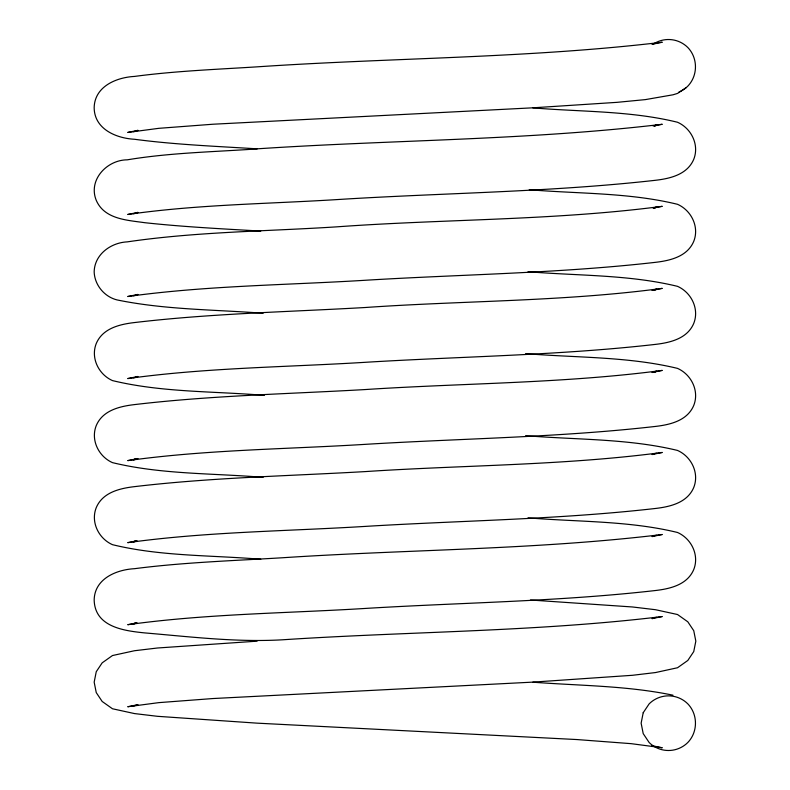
<?xml version="1.0" encoding="UTF-8"?>
<svg xmlns="http://www.w3.org/2000/svg" width="790" height="790" viewBox="0 0 790 790"><rect width="100%" height="100%" fill="white"/><g stroke="black" fill="none" stroke-linecap="round" stroke-linejoin="round"><path stroke-width="1.19" d="M686.312 87.512L677.524 93.427L672.991 94.8L645.371 99.609L617.01 102.345L532.875 107.815L212.974 124.228L158.81 128.326L127.763 132.434L137.983 130.35L133.55 131.723M135.505 458.585L133.55 459.899L137.983 458.526L127.763 460.61C207.207 449.589 287.738 449.204 367.706 444.197C463.612 438.43 559.982 437.324 655.502 426.422C670.305 424.704 687.32 420.675 693.748 405.448C699.496 391.01 691.388 374.519 677.524 368.387C627.922 356.389 576.206 357.84 525.607 353.614M654.495 126.311L656.451 124.988L653.123 126.015M135.505 540.627L133.55 541.94L136.877 540.913M654.495 208.353L656.451 207.039L653.123 208.056L662.237 206.328C554.462 220.489 445.145 218.998 336.856 226.839C266.99 231.332 196.572 231.697 127.22 241.878C110.857 242.639 94.464 254.429 94.168 271.938C94.652 285.012 104.339 296.764 117.009 299.914C165.041 309.799 214.446 309.562 263.179 313.255M135.505 622.668L133.55 623.991L136.877 622.964M654.495 290.394L656.451 289.081L652.017 290.444M654.495 372.446L656.451 371.122L652.017 372.495L662.237 370.411C563.813 383.407 464.086 383.061 365.118 389.559C288.231 393.963 211.029 395.543 134.498 404.599C119.695 406.327 102.68 410.346 96.252 425.573C90.504 440.01 98.612 456.502 112.476 462.634C161.674 474.563 212.984 473.141 263.179 477.348M656.451 42.946L652.017 44.309L662.237 42.235C527.888 58.243 392.047 57.709 257.125 66.844C216.213 69.421 175.163 71.021 134.498 76.423C116.278 77.41 94.445 86.515 94.168 107.845C94.445 129.175 116.278 138.28 134.498 139.267C175.163 144.669 216.213 146.269 257.125 148.836C392.057 139.84 527.878 140.255 662.237 124.277L654.288 125.896M133.55 213.764L137.983 212.392L127.763 214.475C197.816 204.403 268.876 203.909 339.414 199.436C444.721 192.859 550.581 192.089 655.502 180.288C670.305 178.57 687.32 174.541 693.748 159.313C699.496 144.876 691.388 128.385 677.524 122.252C630.321 110.659 581.055 111.943 532.875 107.874M133.55 295.806L137.983 294.443L127.763 296.517C207.207 285.506 287.738 285.111 367.706 280.114C463.612 274.347 559.982 273.231 655.502 262.329C670.305 260.611 687.32 256.582 693.748 241.355C699.496 226.918 691.388 210.436 677.524 204.304C629.126 192.493 578.626 193.866 529.241 189.719M133.55 377.857L137.983 376.484L127.763 378.568C207.207 367.548 287.738 367.162 367.706 362.156C463.612 356.389 559.982 355.283 655.502 344.381C670.305 342.653 687.32 338.634 693.748 323.406C699.496 308.959 691.388 292.478 677.524 286.345C628.721 274.476 577.826 275.878 528.026 271.701M656.451 453.174L652.017 454.536L662.237 452.463C563.823 465.488 464.076 465.053 365.118 471.6C288.231 476.005 211.029 477.585 134.498 486.64C119.695 488.368 102.68 492.387 96.252 507.624C90.504 522.062 98.612 538.543 112.476 544.675C160.874 556.476 211.374 555.113 260.759 559.261M656.451 535.215L652.017 536.578L662.237 534.504C536.341 549.741 409.032 549.406 282.573 557.75C233.178 560.742 183.606 562.362 134.498 568.691C116.278 569.679 94.445 578.784 94.168 600.114C94.928 626.983 123.912 630.785 144.629 632.899C190.469 636.77 236.556 642.468 282.573 639.791C409.032 631.447 536.341 631.793 662.237 616.546L652.017 618.629L656.451 617.257M133.55 706.033L137.983 704.66L127.763 706.744L158.81 702.636L212.974 698.538L532.875 682.125L632.494 675.292L655.502 672.557L677.524 667.748L687.813 660.46L693.748 651.582L695.832 641.134L693.748 630.687L687.813 621.809L677.524 614.521L655.502 609.712L632.494 606.977L530.455 600.005M653.152 290.216L662.237 288.37C563.843 301.563 464.036 300.615 365.118 307.517C288.231 311.912 211.029 313.502 134.498 322.557C119.695 324.275 102.68 328.304 96.252 343.531C90.504 357.969 98.612 374.45 112.476 380.592C162.078 392.581 213.794 391.139 264.393 395.365M136.848 540.804L127.763 542.651C207.207 531.64 287.738 531.245 367.706 526.249C463.612 520.482 559.982 519.366 655.502 508.464C670.305 506.745 687.32 502.716 693.748 487.489C699.496 473.052 691.388 456.571 677.524 450.438C627.922 438.44 576.206 439.882 525.607 435.655M136.848 622.846L127.763 624.702C207.207 613.682 287.738 613.297 367.706 608.29C463.612 602.523 559.982 601.417 655.502 590.515C670.305 588.787 687.32 584.768 693.748 569.541C699.496 555.094 691.388 538.612 677.524 532.48C628.721 520.61 577.826 522.012 528.026 517.835M257.125 148.895C213.804 151.947 170.127 152.687 127.22 159.837C106.966 159.886 87.927 179.922 96.252 200.334C104.448 219.284 127.052 220.143 144.629 222.681C183.221 226.878 222.02 228.823 260.759 231.075M257.125 641.164L157.506 647.998L134.498 650.733L112.476 655.542L102.187 662.84L96.252 671.707L94.168 682.155L96.252 692.603L102.187 701.481L112.476 708.768L134.498 713.577L157.506 716.313L257.125 723.156L577.026 739.558L631.19 743.667L662.237 747.765L652.017 745.691M532.875 682.185C579.593 685.76 626.964 685.611 672.991 695.2M678.946 92.065A27.344 27.314 -0.8 0 0 687.813 86.14C698.005 75.564 698.005 58.075 687.813 47.499A27.344 27.314 -0.8 0 0 654.831 43.164M643.208 712.728L641.134 723.176L643.208 733.624L649.143 742.501A27.344 27.314 -0.8 0 0 687.813 742.501C698.005 731.925 698.005 714.437 687.813 703.86A27.344 27.314 -0.8 0 0 649.143 703.87L643.208 712.728"/></g></svg>
